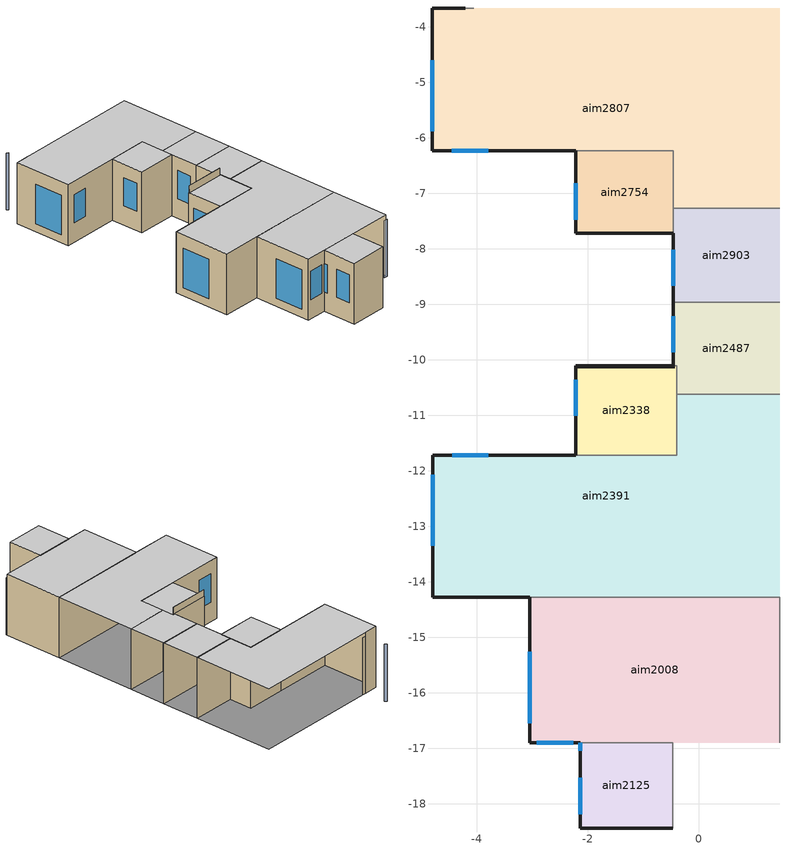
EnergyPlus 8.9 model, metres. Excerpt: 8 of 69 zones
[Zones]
aim2008
 floor adiabatic (aim5237): -3.04,-16.89 -3.04,-14.27 1.46,-14.27 1.46,-16.89 z54
 wall outside (aim5190): -3.04,-14.27 -3.04,-16.89 -2.13,-16.89 z54:56.7
 wall to aim2391 (aim5250): 1.46,-14.27 -3.04,-14.27 z54:56.7
 wall to aim4771 (aim5250): 1.46,-16.89 1.46,-14.27 z54:56.7
 window (aim5298): -2.91,-16.89 -2.26,-16.89 z54.86:56.11
 window (aim5302): -3.04,-15.26 -3.04,-16.54 z54.36:56.11
 ceiling adiabatic (aim5237): -3.04,-16.89 1.46,-16.89 1.46,-14.27 -3.04,-14.27 z56.7
aim2125
 floor adiabatic (aim5237): -2.13,-18.43 -2.13,-16.89 -0.47,-16.89 -0.47,-18.43 z54
 wall outside (aim5190): -2.13,-16.89 -2.13,-18.43 -0.47,-18.43 z54:56.7
 wall to aim2008 (aim5250): -0.47,-16.89 -2.13,-16.89 z54:56.7
 wall to aim2077 (aim5250): -0.47,-18.43 -0.47,-16.89 z54:56.7
 window (aim5298): -2.13,-16.89 -2.13,-17.05 / -2.13,-17.53 -2.13,-18.18 z54.86:56.11
 ceiling adiabatic (aim5237): -2.13,-18.43 -0.47,-18.43 -0.47,-16.89 -2.13,-16.89 z56.7
aim2338
 floor adiabatic (aim5237): -2.21,-11.72 -2.21,-10.11 -0.39,-10.11 -0.39,-11.72 z54
 wall outside (aim5190): -0.45,-10.11 -2.21,-10.11 -2.21,-11.72 z54:56.7
 wall outside (aim5224): -0.43,-10.11 -2.19,-10.11 / -2.19,-10.13 -0.43,-10.13 z56.7:57
 wall to aim2487 (aim5190): -0.39,-10.11 -0.45,-10.11 z54:56.7
 window (aim5298): -2.21,-10.36 -2.21,-11.01 z54.86:56.11
 ceiling adiabatic (aim5237): -2.21,-11.72 -0.39,-11.72 -0.39,-10.11 -0.43,-10.13 -2.19,-10.13 -2.21,-10.11 z56.7
aim2391
 floor adiabatic (aim5237): -4.79,-14.27 -4.79,-11.72 -0.39,-11.72 -0.39,-10.62 1.46,-10.62 1.46,-14.27 z54
 wall outside (aim5190): -2.21,-11.72 -4.79,-11.72 -4.79,-14.27 -3.04,-14.27 z54:56.7
 wall to aim2338 (aim5190): -2.06,-11.72 -2.21,-11.72 z54:56.52
 wall to aim2338 (aim5250): -0.39,-10.62 -0.39,-11.72 z54:56.7; -2.21,-11.72,56.52 -2.21,-11.72,56.7 -0.39,-11.72,56.7 -0.39,-11.72,54 -2.06,-11.72,54 -2.06,-11.72,56.52
 window (aim5302): -4.79,-12.07 -4.79,-13.35 z54.36:56.11
 window (aim5298): -3.78,-11.72 -4.43,-11.72 z54.86:56.11
 ceiling adiabatic (aim5237): -4.79,-14.27 1.46,-14.27 1.46,-10.62 -0.39,-10.62 -0.39,-11.72 -4.79,-11.72 z56.7
aim2487
 floor adiabatic (aim5237): -0.45,-10.11 -0.45,-8.97 1.46,-8.97 1.46,-10.62 -0.39,-10.62 -0.39,-10.11 z54
 wall outside (aim5190): -0.45,-8.97 -0.45,-10.11 z54:56.7
 wall to aim2338 (aim5250): -0.39,-10.11 -0.39,-10.62 z54:56.7
 wall to aim2391 (aim5250): -0.39,-10.62 1.46,-10.62 z54:56.7
 wall to aim2903 (aim5190): 1.46,-8.97 -0.45,-8.97 z54:56.7
 window (aim5298): -0.45,-9.21 -0.45,-9.86 z54.86:56.11
 ceiling adiabatic (aim5237): -0.45,-10.11 -0.39,-10.11 -0.39,-10.62 1.46,-10.62 1.46,-8.97 -0.45,-8.97 z56.7
aim2754
 floor adiabatic (aim5237): -2.21,-7.72 -2.21,-6.23 -0.45,-6.23 -0.45,-7.72 z54
 wall outside (aim5190): -2.21,-6.23 -2.21,-7.72 -0.45,-7.72 z54:56.7
 wall to aim2807 (aim5250): -0.45,-7.27 -0.45,-6.23 -2.21,-6.23 z54:56.7
 wall to aim2903 (aim5250): -0.45,-7.72,56.52 -0.45,-7.57,56.52 -0.45,-7.57,54 -0.45,-7.27,54 -0.45,-7.27,56.7 -0.45,-7.72,56.7
 window (aim5298): -2.21,-6.82 -2.21,-7.47 z54.86:56.11
 ceiling adiabatic (aim5237): -2.21,-7.72 -0.45,-7.72 -0.45,-6.23 -2.21,-6.23 z56.7
aim2903
 floor adiabatic (aim5237): -0.45,-8.97 -0.45,-7.27 1.46,-7.27 1.46,-8.97 z54
 wall outside (aim5190): -0.45,-7.72 -0.45,-8.97 z54:56.7
 wall to aim2754 (aim5190): -0.45,-7.57 -0.45,-7.72 z54:56.52
 wall to aim2807 (aim5250): 1.46,-7.27 -0.45,-7.27 z54:56.7
 window (aim5298): -0.45,-8.02 -0.45,-8.67 z54.86:56.11
 ceiling adiabatic (aim5237): -0.45,-8.97 1.46,-8.97 1.46,-7.27 -0.45,-7.27 z56.7
aim2807
 floor adiabatic (aim5237): -4.79,-6.23 -4.79,-3.66 1.46,-3.66 1.46,-7.27 -0.45,-7.27 -0.45,-6.23 z54
 wall outside (aim5190): -4.2,-3.66 -4.79,-3.66 -4.79,-6.23 -2.21,-6.23 z54:56.7
 wall to aim4771 (aim5190): -4.05,-3.66 -4.2,-3.66 z54:56.52
 window (aim5298): -4.44,-6.23 -3.79,-6.23 z54.86:56.11
 window (aim5302): -4.79,-4.6 -4.79,-5.88 z54.36:56.11
 ceiling adiabatic (aim5237): -4.79,-6.23 -0.45,-6.23 -0.45,-7.27 1.46,-7.27 1.46,-3.66 -4.79,-3.66 z56.7
shading: 1.31,-16.97 1.46,-16.97 / -4.29,-2.65 -4.2,-2.73 z54:56.52; -2.13,-16.79 -2.13,-16.89 z54:54.86
[Building]
bldg-1: North Axis {deg}=0; Terrain=City; Loads Convergence Tolerance Value=0.04; Temperature Convergence Tolerance Value {deltaC}=0.4; Solar Distribution=FullExterior; Maximum Number of Warmup Days=25; Minimum Number of Warmup Days=6
[Site:Location]
Sri Lanka: Latitude {deg}=7.29312; Longitude {deg}=80.635; Elevation {m}=690
[SizingPeriod:DesignDay] Day of Month=15; Humidity Condition Type=WetBulb; Barometric Pressure {Pa}=101216.9; Wind Direction {deg}=0; Rain Indicator=No; Snow Indicator=No; Daylight Saving Time Indicator=No
Name | Month | Day Type | Maximum Dry-Bulb Temperature {C} | Daily Dry-Bulb Temperature Range {deltaC} | Wetbulb or DewPoint at Maximum Dry-Bulb {C} | Wind Speed {m/s} | Solar Model Indicator | Sky Clearness
Summer Design Day in HVLK_2 (O1-O1:31-12) Jul | 7 | SummerDesignDay | 31.1 | 4 | 26.4 | 0 | ASHRAEClearSky | 0.98
Summer Design Day in HVLK_2 (O1-O1:31-12) Aug | 8 | SummerDesignDay | 31.2 | 4.2 | 26 | 0 | ASHRAEClearSky | 0.98
Summer Design Day in HVLK_2 (O1-O1:31-12) Sep | 9 | SummerDesignDay | 31.2 | 4.8 | 25.9 | 0 | ASHRAEClearSky | 0.98
Winter Design Day in HVLK_2 (O1-O1:31-12) | 1 | WinterDesignDay | 20.9 | 0 | 20.9 | 9.6 |  | 0
[Site:GroundTemperature:BuildingSurface]
19.527, 19.502, 19.536, 19.598, 20.002, 21.64, 22.225, 22.375, 21.449, 20.121, 19.802, 19.633
[Construction]
aim5190: aim5195, aim5202, aim5209, aim5216
aim5224: aim5229
aim5237: aim5242
aim5250: aim5255, aim5262, aim5255
aim5298: Windows : Green_Window_v2 : 3-650x1250mm(6mm-Single)
aim5302: Windows : Green_Window_v2 : 3-1290x1750mm(6mm-Single)
[Material] Roughness=MediumRough; Thermal Absorptance=0.9; Solar Absorptance=0.7; Visible Absorptance=0.7
Name | Thickness (m) | Thermal Conductivity (material_thermal_conductivity) | Density (material_density) | Specific Heat (material_sh)
aim5195 | 0.005 | 0.8002 | 1700 | 850
aim5202 | 0.05 | 0.12 | 1050 | 1300
aim5209 | 0.235 | 2.1 | 2400 | 860
aim5216 | 0.013 | 0.72 | 1760 | 840
aim5229 | 0.05 | 0.122 | 700 | 840
aim5242 | 0.185 | 2.1 | 2400 | 860
aim5255 | 0.015 | 0.72 | 1760 | 840
aim5262 | 0.17 | 2.1 | 2400 | 860
[WindowMaterial:SimpleGlazingSystem] U-Factor (win_mat.u_value)=5.7; Solar Heat Gain Coefficient (win_mat.shgc)=0.83; Visible Transmittance=0.9
Windows : Green_Window_v2 : 3-650x1250mm(6mm-Single); Windows : Green_Window_v2 : 3-1290x1750mm(6mm-Single)
[HVACTemplate:Thermostat]
Name | Heating Setpoint Schedule | Cooling Setpoint Schedule
BIM - Bed RoomDualSP | BIM - Bed RoomHeatingSP_sch | BIM - Bed RoomCoolingSP_sch
BIM - Living RoomDualSP | BIM - Living RoomHeatingSP_sch | BIM - Living RoomCoolingSP_sch
[Zone] Type=1; Multiplier=1; Ceiling Height (zone.CeilingHeight.text)=autocalculate; Volume=autocalculate; Floor Area=autocalculate; Zone Inside Convection Algorithm=TARP
aim2008; aim2125; aim2338; aim2391; aim2487; aim2754; aim2807; aim2903
[People] Number of People Calculation Method=People; Fraction Radiant=0.3; Sensible Heat Fraction=autocalculate; Activity Level Schedule=Activity_Sch; Mean Radiant Temperature Calculation Type=ZoneAveraged; Thermal Comfort Model 1 Type=AdaptiveASH55; Thermal Comfort Model 2 Type=AdaptiveCEN15251
Name | Zone or ZoneList | Number of People Schedule | Number of People
aim2008people | aim2008 | BIM - Bed Roomoccupancy_sch | 0.853522
aim2125people | aim2125 | BIM - Other Roomoccupancy_sch | 0.151455
aim2338people | aim2338 | BIM - Bed Roomoccupancy_sch | 0.177845
aim2391people | aim2391 | BIM - Living Roomoccupancy_sch | 1.31064
aim2487people | aim2487 | BIM - Other Roomoccupancy_sch | 0.194147
aim2754people | aim2754 | BIM - Other Roomoccupancy_sch | 0.15569
aim2807people | aim2807 | BIM - Living Roomoccupancy_sch | 1.3217
aim2903people | aim2903 | BIM - Other Roomoccupancy_sch | 0.201634
[Lights] Design Level Calculation Method=Watts/Area; Return Air Fraction=0; Fraction Radiant=0.32; Fraction Visible=0.23; Fraction Replaceable=0.45
Name | Zone or ZoneList | Schedule | Watts per Zone Floor Area (W/m2)
aim2008light | aim2008 | BIM - Bed Roomlighting_sch | 17
aim2125light | aim2125 | BIM - Other Roomlighting_sch | 14
aim2338light | aim2338 | BIM - Bed Roomlighting_sch | 17
aim2391light | aim2391 | BIM - Living Roomlighting_sch | 14
aim2487light | aim2487 | BIM - Other Roomlighting_sch | 14
aim2754light | aim2754 | BIM - Other Roomlighting_sch | 14
aim2807light | aim2807 | BIM - Living Roomlighting_sch | 14
aim2903light | aim2903 | BIM - Other Roomlighting_sch | 14
[ElectricEquipment] Design Level Calculation Method=Watts/Area; Watts per Zone Floor Area (W/m2)=12; Fraction Radiant=0.3; Fraction Visible=0.2; Fraction Lost=0
Name | Zone or ZoneList | Schedule
aim2008equipment | aim2008 | BIM - Bed Roomequipment_sch
aim2125equipment | aim2125 | BIM - Other Roomequipment_sch
aim2338equipment | aim2338 | BIM - Bed Roomequipment_sch
aim2391equipment | aim2391 | BIM - Living Roomequipment_sch
aim2487equipment | aim2487 | BIM - Other Roomequipment_sch
aim2754equipment | aim2754 | BIM - Other Roomequipment_sch
aim2807equipment | aim2807 | BIM - Living Roomequipment_sch
aim2903equipment | aim2903 | BIM - Other Roomequipment_sch
[ZoneVentilation:DesignFlowRate] SCHEDULE=24X7_on; Design Volume Flow Rate calculation method=AirChanges/Hour; Air Changes Per Hour=2; Ventilation Type=Natural; Fan Pressure Rise=67; Fan Total Efficiency=.7; Constant Term Coefficient=1; Temperature Term Coefficient=0; Velocity Term Coefficient=0; Velocity Squared Term Coefficient=0; Minimum Indoor Temperature=21; Maximum Indoor Temperature=24; Maximum WindSpeed=40
Name | Zone
aim2008vent | aim2008
aim2338vent | aim2338
aim2391vent | aim2391
aim2807vent | aim2807
[ZoneInfiltration:DesignFlowRate] Schedule=24X7_on; Design Flow Rate Calculation Method=AirChanges/Hour; Air Changes per Hour=0.5; Constant Term Coefficient=0.606; Temperature Term Coefficient=0.03636; Velocity Term Coefficient=0.117717; Velocity Squared Term Coefficient=0
Name | Zone
aim2008infil | aim2008
aim2125infil | aim2125
aim2338infil | aim2338
aim2391infil | aim2391
aim2487infil | aim2487
aim2754infil | aim2754
aim2807infil | aim2807
aim2903infil | aim2903
[HVACTemplate:System:Unitary] System Availability Schedule=24X7_on; Supply Fan Max Flow Rate=autosize; Supply Fan Operating Mode Schedule=24X7_on; Supply Fan Total Efficiency=.7; Supply Fan Delta Pressure=600; Supply Fan Motor Efficiency=.9; Supply Fan Motor in Air Stream Fraction=1; Cooling Coil Type=SingleSpeedDX; Cooling Design Supply Air Temperature=14; Cooling Coil Gross Rated Total Capacity=autosize; Cooling Coil Gross Rated Sensible Heat Ratio=autosize; Cooling Coil Gross Rated COP=3; Heating Coil Type=Electric; Heating Design Supply Air Temperature=50; Heating Coil Capacity=autosize; Gas Heating Coil Efficiency=.8; Gas Heating Coil Parasitic Electric Load=0; Maximum Outdoor air Flow Rate=autosize; Minimum Outdoor air Flow Rate=autosize; Economizer Type=NoEconomizer; Economizer Lockout=NoLockout; Supply Fan Placement=BlowThrough; Night Cycle Control=CycleOnAny; Heat Recovery Type=None; Dehumidification Control Type=None; Dehumidification Setpoint=60; Humidifier Rated Capacity=0.000001; Humidifier Rated Electric Power=2690; Humidifier Setpoint=30; Return Fan=No; Return Fan Total Efficiency=0.7; Return Fan Delta Pressure=300; Return Fan Motor Efficiency=0.9; Return Fan Motor in Air Stream Fraction=1
Name | Air Handling System | Control Zone Name or Thermostat Location | Cooling Coil Availability Schedule | Heating Coil Availability Schedule
 | aim2008AHU | aim2008 | BIM - Bed Roomoccupancy_sch | BIM - Bed Roomoccupancy_sch
 | aim2338AHU | aim2338 | BIM - Bed Roomoccupancy_sch | BIM - Bed Roomoccupancy_sch
 | aim2391AHU | aim2391 | BIM - Living Roomoccupancy_sch | BIM - Living Roomoccupancy_sch
 | aim2807AHU | aim2807 | BIM - Living Roomoccupancy_sch | BIM - Living Roomoccupancy_sch
[HVACTemplate:Zone:Unitary] Supply Air Maximum Flow Rate=autosize; Outdoor Air Method=flow/person; Outdoor Air Flow Rate per Person=0.00944; Outdoor Air Flow Rate per Zone Floor Area=0; Outdoor Air Flow Rate per Zone=0; Baseboard Heating Type=None; Baseboard Heating Capacity=Autosize; Zone Cooling Design Supply Air=SystemSupplyAirTemperature; Zone Heating Design Supply Air . . . Input Method=SystemSupplyAirTemperature
Name | Template Unitary System | Template Thermostat
aim2008 | aim2008AHU | BIM - Bed RoomDualSP
aim2338 | aim2338AHU | BIM - Bed RoomDualSP
aim2391 | aim2391AHU | BIM - Living RoomDualSP
aim2807 | aim2807AHU | BIM - Living RoomDualSP
[Schedule:Compact]
BIM - Bed RoomHeatingSP_sch: Through: 31 Dec, For: AllDays, Until: 07:00, 20, Until: 13:00, 5, Until: 24:00, 20
BIM - Living RoomHeatingSP_sch: Through: 31 Dec, For: AllDays, Until: 13:00, 5, Until: 22:00, 20, Until: 24:00, 5
BIM - Bed RoomCoolingSP_sch: Through: 31 Dec, For: AllDays, Until: 07:00, 29.5, Until: 13:00, 55, Until: 24:00, 29.5
BIM - Living RoomCoolingSP_sch: Through: 31 Dec, For: AllDays, Until: 13:00, 55, Until: 22:00, 29.5, Until: 24:00, 55
Activity_Sch: Through: 12/31, For: AllDays, Until: 24:00, 100
BIM - Bed Roomoccupancy_sch: Through: 31 Dec, For: AllDays, Until: 07:00, 1, Until: 13:00, 0, Until: 24:00, 1
BIM - Living Roomoccupancy_sch; BIM - Other Roomoccupancy_sch: Through: 31 Dec, For: AllDays, Until: 13:00, 0, Until: 22:00, 1, Until: 24:00, 0
BIM - Bed Roomlighting_sch; BIM - Bed Roomequipment_sch: Through: 31 Dec, For: AllDays, Until: 05:00, 0, Until: 07:00, 1, Until: 18:00, 0, Until: 24:00, 1
BIM - Living Roomlighting_sch; BIM - Other Roomlighting_sch: Through: 31 Dec, For: AllDays, Until: 18:00, 0, Until: 24:00, 1
BIM - Living Roomequipment_sch; BIM - Other Roomequipment_sch: Through: 31 Dec, For: AllDays, Until: 05:00, 0.2, Until: 07:00, 0.4, Until: 20:00, 0.3, Until: 24:00, 1
24X7_on: Through: 31 Dec, For: AllDays, Until: 24:00, 1
